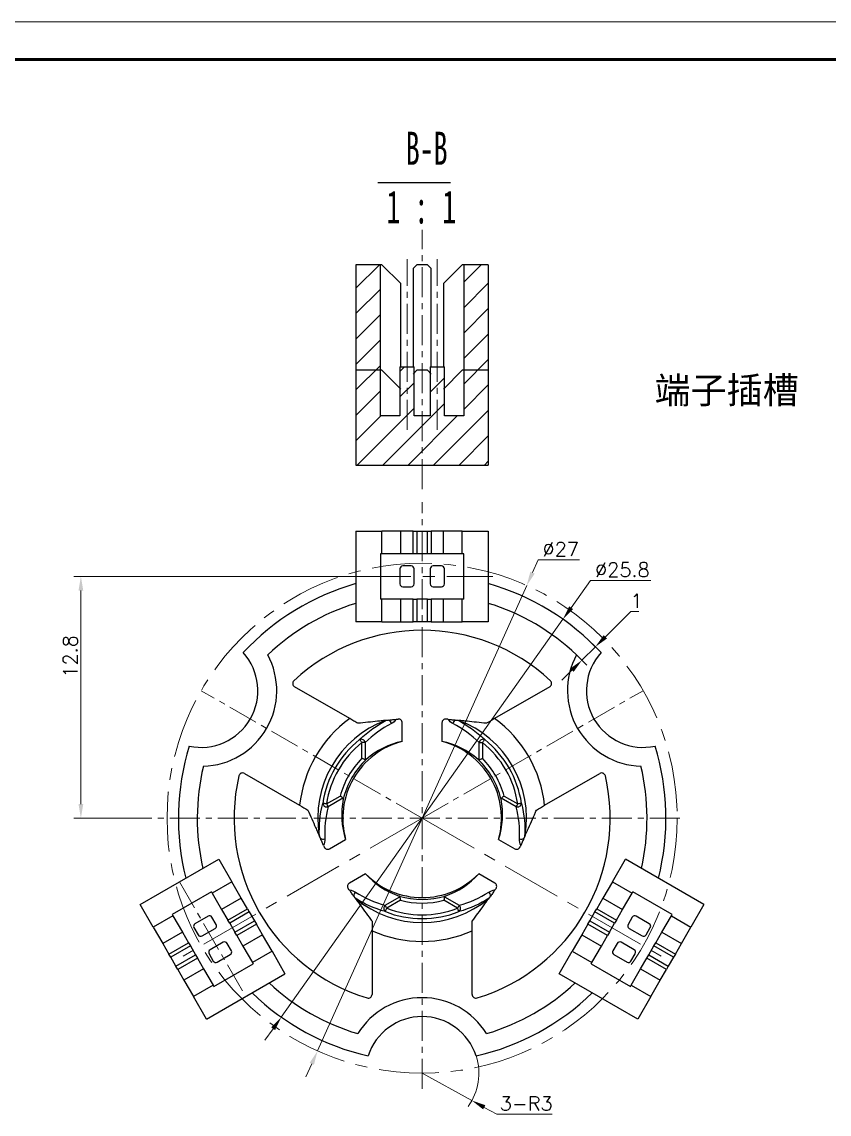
# Model space of a CAD drawing. Header units: millimetres. Extents: x 2522 to 3192, y 1532 to 1650.
# Drawn here: x 3066.4 to 3109.1, y 1592.6 to 1650.4 of the extents above; entities that cross this region are included whole.
import ezdxf

# ---------------------------------------------------------------- set-up
doc = ezdxf.new("R2010")
doc.units = ezdxf.units.MM
doc.linetypes.add('CENTER', pattern=[50.8, 31.75, -6.35, 6.35, -6.35])
for name, color, linetype, lineweight in [('中心线', 1, 'CENTER', 9), ('填充', 3, 'Continuous', 9), ('实线', 7, 'Continuous', 25), ('尺寸标注', 2, 'Continuous', 9), ('引导线', 6, 'Continuous', 9), ('粗实线', 9, 'Continuous', 50)]:
    doc.layers.add(name, color=color, linetype=linetype, lineweight=lineweight)
doc.layers.add('图框', color=7, linetype='Continuous')
doc.styles.add('SLDTEXTSTYLE5', font='TXT', dxfattribs={"width": 0.62})
doc.styles.add('SLDTEXTSTYLE6', font='TXT', dxfattribs={"width": 0.62})
doc.styles.add('st', font='txt.shx')
doc.styles.get("Standard").update_dxf_attribs({"font": 'arial.ttf'})
doc.dimstyles.new('st0.3', dxfattribs={"dimscale": 0.3, "dimtxt": 2.5, "dimasz": 2.5, "dimexe": 1.25, "dimexo": 0, "dimtad": 1, "dimtoh": 1, "dimdec": 3, "dimdsep": 46, "dimtxsty": 'st', "dimcen": 0, "dimclrd": 256, "dimclre": 256, "dimclrt": 256, "dimadec": 4, "dimazin": 2, "dimtfac": 1, "dimtdec": 3, "dimtmove": 0, "dimatfit": 1, "dimfxl": 0, "dimlwd": -1, "dimlwe": -1, "dimarcsym": 0})

# ---------------------------------------------------------------- blocks, each defined once
blk = doc.blocks.new('*D136')
at = {"layer": 'Defpoints', "color": 0, "ltscale": 0.1, "transparency": 16777216}
for p in [(3087.578, 1594.762), (3090.208, 1593.319)]:
    blk.add_point(p, dxfattribs=at)
at = {"layer": '尺寸标注', "ltscale": 0.1, "transparency": 16777216}
for p, q in [((3087.578, 1594.762), (3090.208, 1593.319)), ((3090.865, 1592.958), (3091.523, 1592.597)), ((3091.523, 1592.597), (3094.46, 1592.597))]:
    blk.add_line(p, q, dxfattribs=at)
blk.add_arc((3087.578, 1594.762), 3, 324.08818, 17.85846, dxfattribs=at)
blk.add_solid([(3090.925, 1593.068), (3090.805, 1592.849), (3090.208, 1593.319)], dxfattribs=at)
at = {"layer": '尺寸标注', "ltscale": 0.1, "transparency": 16777216, "insert": (3093.085, 1593.16), "char_height": 0.75, "attachment_point": 5, "style": 'st'}
blk.add_mtext('3-R3', dxfattribs=at)
blk = doc.blocks.new('SW_NOTE_1')
at = {"layer": '图框', "color": 0}
blk.add_line((-1.23, -0.86), (6.45, -0.86), dxfattribs=at)
at = {"layer": '图框', "color": 0, "char_height": 3.5, "attachment_point": 2}
for s, insert, style in [('B-B', (3.94, 4.51), 'SLDTEXTSTYLE5'), ('1 : 1', (3.37, -1.7), 'SLDTEXTSTYLE6')]:
    blk.add_mtext(s, dxfattribs=dict(at, insert=insert, style=style))
blk = doc.blocks.new('*D140')
at = {"layer": 'Defpoints', "color": 0, "ltscale": 0.1, "transparency": 16777216}
for p in [(3095.029, 1618.792), (3080.126, 1597.732)]:
    blk.add_point(p, dxfattribs=at)
at = {"layer": '尺寸标注', "ltscale": 0.1, "transparency": 16777216}
for p, q in [((3095.462, 1619.405), (3096.486, 1620.851)), ((3096.486, 1620.851), (3099.673, 1620.851)), ((3080.126, 1597.732), (3095.029, 1618.792)), ((3079.693, 1597.119), (3079.26, 1596.507))]:
    blk.add_line(p, q, dxfattribs=at)
for points in [[(3095.36, 1619.477), (3095.564, 1619.332), (3095.029, 1618.792)], [(3079.591, 1597.192), (3079.795, 1597.047), (3080.126, 1597.732)]]:
    blk.add_solid(points, dxfattribs=at)
at = {"layer": '尺寸标注', "ltscale": 0.1, "transparency": 16777216, "insert": (3098.173, 1621.414), "char_height": 0.75, "attachment_point": 5, "style": 'st'}
blk.add_mtext('∅25.8', dxfattribs=at)
blk = doc.blocks.new('*D146')
at = {"layer": 'Defpoints', "color": 0, "ltscale": 0.1, "transparency": 16777216}
for p in [(3083.807, 1621.062), (3069.521, 1608.262), (3072.163, 1608.262)]:
    blk.add_point(p, dxfattribs=at)
at = {"layer": '尺寸标注', "ltscale": 0.1, "transparency": 16777216}
for p, q in [((3083.807, 1621.062), (3069.146, 1621.062)), ((3069.521, 1620.312), (3069.521, 1609.012)), ((3072.163, 1608.262), (3069.146, 1608.262))]:
    blk.add_line(p, q, dxfattribs=at)
for points in [[(3069.396, 1620.312), (3069.646, 1620.312), (3069.521, 1621.062)], [(3069.396, 1609.012), (3069.646, 1609.012), (3069.521, 1608.262)]]:
    blk.add_solid(points, dxfattribs=at)
at = {"layer": '尺寸标注', "ltscale": 0.1, "transparency": 16777216, "insert": (3068.958, 1616.825), "char_height": 0.75, "attachment_point": 5, "rotation": 90, "style": 'st'}
blk.add_mtext('12.8', dxfattribs=at)
blk = doc.blocks.new('*D133')
at = {"layer": 'Defpoints', "color": 0, "ltscale": 0.1, "transparency": 16777216}
for p in [(3093.11, 1620.576), (3082.046, 1595.947)]:
    blk.add_point(p, dxfattribs=at)
at = {"layer": '尺寸标注', "ltscale": 0.1, "transparency": 16777216}
for p, q in [((3093.417, 1621.261), (3093.724, 1621.945)), ((3093.724, 1621.945), (3095.912, 1621.945)), ((3082.046, 1595.947), (3093.11, 1620.576)), ((3081.738, 1595.263), (3081.431, 1594.579))]:
    blk.add_line(p, q, dxfattribs=at)
for points in [[(3093.303, 1621.312), (3093.531, 1621.209), (3093.11, 1620.576)], [(3081.624, 1595.314), (3081.852, 1595.212), (3082.046, 1595.947)]]:
    blk.add_solid(points, dxfattribs=at)
at = {"layer": '尺寸标注', "ltscale": 0.1, "transparency": 16777216, "insert": (3094.912, 1622.507), "char_height": 0.75, "attachment_point": 5, "style": 'st'}
blk.add_mtext('∅27', dxfattribs=at)
blk = doc.blocks.new('*D147')
at = {"layer": 'Defpoints', "color": 0, "ltscale": 0.1, "transparency": 16777216}
for p in [(3096.457, 1617.62), (3096.742, 1617.334), (3095.749, 1616.913)]:
    blk.add_point(p, dxfattribs=at)
at = {"layer": '尺寸标注', "ltscale": 0.1, "transparency": 16777216}
for p, q in [((3097.273, 1617.865), (3098.614, 1619.206)), ((3098.614, 1619.206), (3099.052, 1619.206)), ((3096.035, 1616.627), (3096.742, 1617.334)), ((3096.457, 1617.62), (3097.008, 1617.069)), ((3095.749, 1616.913), (3096.3, 1616.362)), ((3095.505, 1616.096), (3094.974, 1615.566))]:
    blk.add_line(p, q, dxfattribs=at)
for points in [[(3097.184, 1617.953), (3097.361, 1617.776), (3096.742, 1617.334)], [(3095.416, 1616.185), (3095.593, 1616.008), (3096.035, 1616.627)]]:
    blk.add_solid(points, dxfattribs=at)
at = {"layer": '尺寸标注', "ltscale": 0.1, "transparency": 16777216, "insert": (3098.927, 1619.769), "char_height": 0.75, "attachment_point": 5, "style": 'st'}
blk.add_mtext('1', dxfattribs=at)

msp = doc.modelspace()

# ---------------------------------------------------------------- hatches: boundary and pattern name
at = {"layer": '填充'}
h = msp.add_hatch(dxfattribs=at)
h.set_pattern_fill('ANSI31', color=256, scale=0.3, style=0)
h.set_pattern_definition([(45, (-610.5838, 329.9563), (-0.6735192, 0.6735192), [])])
h.paths.add_polyline_path([(3085.3776, 1637.5568), (3084.0776, 1637.5568), (3084.0776, 1626.9568), (3091.0776, 1626.9568), (3091.0776, 1637.5568), (3089.7776, 1637.5568), (3089.7776, 1629.5568), (3088.7526, 1629.5568), (3088.7526, 1632.1568), (3088.0026, 1632.1568), (3088.0026, 1629.5568), (3087.1526, 1629.5568), (3087.1526, 1632.1568), (3086.4026, 1632.1568), (3086.4026, 1629.5568), (3085.3776, 1629.5568)], flags=0)

# ---------------------------------------------------------------- linework, layer by layer
at = {"color": 7, "linetype": 'Continuous', "lineweight": 25}
for p, q in [((3084.0776, 1637.5568), (3084.0776, 1626.9568)), ((3085.3776, 1637.5568), (3084.0776, 1637.5568)), ((3085.3776, 1629.5568), (3085.3776, 1637.5568)), ((3085.4526, 1637.5568), (3085.3776, 1637.5568)), ((3086.4526, 1636.5568), (3085.4526, 1637.5568)), ((3087.3026, 1637.5568), (3087.1026, 1637.3568)), ((3087.8526, 1637.5568), (3087.3026, 1637.5568)), ((3088.0526, 1637.3568), (3087.8526, 1637.5568)), ((3089.7026, 1637.5568), (3088.7026, 1636.5568)), ((3089.7776, 1637.5568), (3089.7026, 1637.5568)), ((3089.7776, 1637.5568), (3089.7776, 1629.5568)), ((3091.0776, 1637.5568), (3089.7776, 1637.5568)), ((3091.0776, 1637.5568), (3091.0776, 1626.9568)), ((3087.1026, 1637.3568), (3087.1026, 1632.1568)), ((3088.0526, 1632.1568), (3088.0526, 1637.3568)), ((3086.4526, 1632.1568), (3086.4526, 1636.5568)), ((3088.7026, 1636.5568), (3088.7026, 1632.1568)), ((3085.3776, 1631.9706), (3084.0776, 1631.9706)), ((3085.4526, 1631.9706), (3085.3776, 1631.9706)), ((3086.4526, 1630.9706), (3085.4526, 1631.9706)), ((3086.4026, 1632.1568), (3086.4026, 1629.5568)), ((3086.4026, 1632.1568), (3087.1526, 1632.1568)), ((3087.3026, 1631.9706), (3087.1026, 1631.7706)), ((3087.1526, 1629.5568), (3087.1526, 1632.1568)), ((3087.8526, 1631.9706), (3087.3026, 1631.9706)), ((3088.0526, 1631.7706), (3087.8526, 1631.9706)), ((3088.0026, 1632.1568), (3088.0026, 1629.5568)), ((3088.0026, 1632.1568), (3088.7526, 1632.1568)), ((3089.7026, 1631.9706), (3088.7026, 1630.9706)), ((3088.7526, 1629.5568), (3088.7526, 1632.1568)), ((3089.7776, 1631.9706), (3089.7026, 1631.9706)), ((3091.0776, 1631.9706), (3089.7776, 1631.9706)), ((3086.4026, 1629.5568), (3085.3776, 1629.5568)), ((3088.0026, 1629.5568), (3087.1526, 1629.5568)), ((3089.7776, 1629.5568), (3088.7526, 1629.5568)), ((3084.0776, 1626.9568), (3091.0776, 1626.9568)), ((3084.0776, 1623.4619), (3084.0776, 1618.6619)), ((3084.0776, 1623.4619), (3085.4526, 1623.4619)), ((3085.4526, 1622.2619), (3085.4526, 1623.4619)), ((3086.4526, 1623.4619), (3085.4526, 1623.4619)), ((3086.4526, 1622.2619), (3086.4526, 1623.4619)), ((3087.1026, 1623.4619), (3086.4526, 1623.4619)), ((3087.1026, 1622.2619), (3087.1026, 1623.4619)), ((3087.1026, 1623.4619), (3087.3026, 1623.4619)), ((3087.3026, 1623.4619), (3087.3026, 1622.2619)), ((3087.3026, 1623.4619), (3087.8526, 1623.4619)), ((3087.8526, 1622.2619), (3087.8526, 1623.4619)), ((3087.8526, 1623.4619), (3088.0526, 1623.4619)), ((3088.0526, 1623.4619), (3088.0526, 1622.2619)), ((3088.7026, 1623.4619), (3088.0526, 1623.4619)), ((3088.7026, 1622.2619), (3088.7026, 1623.4619)), ((3089.7026, 1623.4619), (3088.7026, 1623.4619)), ((3089.7026, 1622.2619), (3089.7026, 1623.4619)), ((3089.7026, 1623.4619), (3091.0776, 1623.4619)), ((3091.0776, 1623.4619), (3091.0776, 1618.6619)), ((3085.3776, 1622.2619), (3085.3776, 1619.8619)), ((3085.4526, 1622.2619), (3085.3776, 1622.2619)), ((3086.4526, 1622.2619), (3085.4526, 1622.2619)), ((3087.1026, 1622.2619), (3086.4526, 1622.2619)), ((3087.3026, 1622.2619), (3087.1026, 1622.2619)), ((3087.8526, 1622.2619), (3087.3026, 1622.2619)), ((3088.0526, 1622.2619), (3087.8526, 1622.2619)), ((3088.7026, 1622.2619), (3088.0526, 1622.2619)), ((3089.7026, 1622.2619), (3088.7026, 1622.2619)), ((3089.7776, 1622.2619), (3089.7026, 1622.2619)), ((3089.7776, 1619.8619), (3089.7776, 1622.2619)), ((3086.4026, 1621.4619), (3086.4026, 1620.6619)), ((3087.0026, 1621.6119), (3086.5526, 1621.6119)), ((3087.1526, 1620.6619), (3087.1526, 1621.4619)), ((3088.0026, 1621.4619), (3088.0026, 1620.6619)), ((3088.6026, 1621.6119), (3088.1526, 1621.6119)), ((3088.7526, 1620.6619), (3088.7526, 1621.4619)), ((3086.5526, 1620.5119), (3087.0026, 1620.5119)), ((3088.1526, 1620.5119), (3088.6026, 1620.5119)), ((3085.4526, 1619.8619), (3085.3776, 1619.8619)), ((3085.4526, 1618.6619), (3085.4526, 1619.8619)), ((3086.4526, 1619.8619), (3085.4526, 1619.8619)), ((3086.4526, 1618.6619), (3086.4526, 1619.8619)), ((3087.1026, 1619.8619), (3086.4526, 1619.8619)), ((3087.1026, 1618.6619), (3087.1026, 1619.8619)), ((3087.1026, 1619.8619), (3087.3026, 1619.8619)), ((3087.3026, 1619.8619), (3087.3026, 1618.6619)), ((3087.8526, 1619.8619), (3087.3026, 1619.8619)), ((3087.8526, 1618.6619), (3087.8526, 1619.8619)), ((3087.8526, 1619.8619), (3088.0526, 1619.8619)), ((3088.0526, 1619.8619), (3088.0526, 1618.6619)), ((3088.7026, 1619.8619), (3088.0526, 1619.8619)), ((3088.7026, 1618.6619), (3088.7026, 1619.8619)), ((3089.7026, 1619.8619), (3088.7026, 1619.8619)), ((3089.7026, 1618.6619), (3089.7026, 1619.8619)), ((3089.7776, 1619.8619), (3089.7026, 1619.8619)), ((3085.4526, 1618.6619), (3084.0776, 1618.6619)), ((3085.4526, 1618.6619), (3086.4526, 1618.6619)), ((3086.4526, 1618.6619), (3087.1026, 1618.6619)), ((3087.3026, 1618.6619), (3087.1026, 1618.6619)), ((3087.8526, 1618.6619), (3087.3026, 1618.6619)), ((3088.0526, 1618.6619), (3087.8526, 1618.6619)), ((3088.0526, 1618.6619), (3088.7026, 1618.6619)), ((3088.7026, 1618.6619), (3089.7026, 1618.6619)), ((3091.0776, 1618.6619), (3089.7026, 1618.6619)), ((3083.7455, 1613.5344), (3080.8276, 1615.219)), ((3094.3276, 1615.219), (3091.4097, 1613.5344)), ((3086.2166, 1613.4992), (3086.3067, 1613.5086)), ((3086.5276, 1612.3286), (3086.5276, 1613.3097)), ((3088.6276, 1613.3097), (3088.6276, 1612.3286)), ((3088.9386, 1613.4992), (3088.8485, 1613.5086)), ((3084.3914, 1611.4317), (3084.3914, 1612.2651)), ((3084.5646, 1612.2651), (3084.3914, 1612.2651)), ((3084.5646, 1612.2651), (3084.5646, 1611.3594)), ((3090.5906, 1612.2651), (3090.7638, 1612.2651)), ((3090.5906, 1611.3594), (3090.5906, 1612.2651)), ((3090.7638, 1612.2651), (3090.7638, 1611.4317)), ((3078.1776, 1610.629), (3081.0955, 1608.9444)), ((3094.0597, 1608.9444), (3096.9776, 1610.629)), ((3082.5176, 1609.0196), (3083.2394, 1609.4364)), ((3083.3886, 1609.3225), (3082.6042, 1608.8696)), ((3092.551, 1608.8696), (3091.7666, 1609.3225)), ((3091.9158, 1609.4364), (3092.6376, 1609.0196)), ((3082.3615, 1606.822), (3082.3984, 1606.7392)), ((3082.6811, 1606.6473), (3083.5308, 1607.1379)), ((3091.6244, 1607.1379), (3092.4741, 1606.6473)), ((3092.7937, 1606.822), (3092.7569, 1606.7392)), ((3072.664, 1603.693), (3076.8209, 1606.093)), ((3076.8209, 1606.093), (3077.5084, 1604.9022)), ((3097.6468, 1604.9022), (3098.3343, 1606.093)), ((3102.4912, 1603.693), (3098.3343, 1606.093)), ((3084.5808, 1605.3193), (3083.7311, 1604.8287)), ((3091.4241, 1604.8287), (3090.5744, 1605.3193)), ((3077.5084, 1604.9022), (3076.4692, 1604.3022)), ((3078.0084, 1604.0362), (3077.5084, 1604.9022)), ((3083.7225, 1604.4646), (3083.6693, 1604.5379)), ((3091.4327, 1604.4646), (3091.4859, 1604.5379)), ((3097.6468, 1604.9022), (3097.1468, 1604.0362)), ((3097.6468, 1604.9022), (3098.686, 1604.3022)), ((3076.4317, 1604.3672), (3074.3533, 1603.1672)), ((3076.4317, 1604.3672), (3076.4692, 1604.3022)), ((3076.4692, 1604.3022), (3076.9692, 1603.4362)), ((3078.0084, 1604.0362), (3076.9692, 1603.4362)), ((3078.3334, 1603.4733), (3078.0084, 1604.0362)), ((3085.6172, 1603.651), (3086.4016, 1604.1039)), ((3086.4256, 1603.9177), (3085.7038, 1603.501)), ((3089.4514, 1603.501), (3088.7296, 1603.9177)), ((3088.7536, 1604.1039), (3089.538, 1603.651)), ((3097.1468, 1604.0362), (3096.8218, 1603.4733)), ((3097.1468, 1604.0362), (3098.186, 1603.4362)), ((3098.186, 1603.4362), (3098.686, 1604.3022)), ((3098.686, 1604.3022), (3098.7235, 1604.3672)), ((3100.802, 1603.1672), (3098.7235, 1604.3672)), ((3073.3515, 1602.5022), (3072.664, 1603.693)), ((3076.9692, 1603.4362), (3077.2942, 1602.8733)), ((3077.2942, 1602.8733), (3078.3334, 1603.4733)), ((3078.4334, 1603.3001), (3077.3942, 1602.7001)), ((3078.3334, 1603.4733), (3078.4334, 1603.3001)), ((3078.4334, 1603.3001), (3078.7084, 1602.8238)), ((3096.4468, 1602.8238), (3096.7218, 1603.3001)), ((3096.7218, 1603.3001), (3096.8218, 1603.4733)), ((3097.761, 1602.7001), (3096.7218, 1603.3001)), ((3096.8218, 1603.4733), (3097.861, 1602.8733)), ((3097.861, 1602.8733), (3098.186, 1603.4362)), ((3102.4912, 1603.693), (3101.8037, 1602.5022)), ((3074.3908, 1603.1022), (3073.3515, 1602.5022)), ((3074.3533, 1603.1672), (3074.3908, 1603.1022)), ((3074.3908, 1603.1022), (3074.8908, 1602.2362)), ((3076.2514, 1603.0795), (3075.5586, 1602.6795)), ((3076.6813, 1602.6349), (3076.4563, 1603.0246)), ((3077.3942, 1602.7001), (3077.2942, 1602.8733)), ((3077.3942, 1602.7001), (3077.6692, 1602.2238)), ((3077.6692, 1602.2238), (3078.7084, 1602.8238)), ((3078.7084, 1602.8238), (3078.8084, 1602.6506)), ((3096.3468, 1602.6506), (3096.4468, 1602.8238)), ((3096.4468, 1602.8238), (3097.486, 1602.2238)), ((3097.486, 1602.2238), (3097.761, 1602.7001)), ((3097.861, 1602.8733), (3097.761, 1602.7001)), ((3098.6989, 1603.0246), (3098.4739, 1602.6349)), ((3099.5966, 1602.6795), (3098.9038, 1603.0795)), ((3100.2645, 1602.2362), (3100.7645, 1603.1022)), ((3100.7645, 1603.1022), (3100.802, 1603.1672)), ((3100.7645, 1603.1022), (3101.8037, 1602.5022)), ((3073.3515, 1602.5022), (3073.8515, 1601.6362)), ((3074.8908, 1602.2362), (3073.8515, 1601.6362)), ((3074.8908, 1602.2362), (3075.2158, 1601.6733)), ((3075.5037, 1602.4746), (3075.7287, 1602.0849)), ((3075.9336, 1602.03), (3076.6264, 1602.43)), ((3077.7692, 1602.0506), (3077.6692, 1602.2238)), ((3078.8084, 1602.6506), (3077.7692, 1602.0506)), ((3079.1334, 1602.0876), (3078.8084, 1602.6506)), ((3084.9276, 1602.307), (3084.9276, 1598.9378)), ((3090.2276, 1598.9378), (3090.2276, 1602.307)), ((3096.3468, 1602.6506), (3096.0218, 1602.0876)), ((3097.386, 1602.0506), (3096.3468, 1602.6506)), ((3097.486, 1602.2238), (3097.386, 1602.0506)), ((3098.5288, 1602.43), (3099.2216, 1602.03)), ((3099.4265, 1602.0849), (3099.6515, 1602.4746)), ((3099.9395, 1601.6733), (3100.2645, 1602.2362)), ((3100.2645, 1602.2362), (3101.3037, 1601.6362)), ((3101.3037, 1601.6362), (3101.8037, 1602.5022)), ((3073.8515, 1601.6362), (3074.1765, 1601.0733)), ((3074.1765, 1601.0733), (3075.2158, 1601.6733)), ((3075.2158, 1601.6733), (3075.3158, 1601.5001)), ((3077.0514, 1601.6939), (3076.3586, 1601.2939)), ((3077.4813, 1601.2492), (3077.2563, 1601.639)), ((3077.7692, 1602.0506), (3078.0942, 1601.4876)), ((3079.1334, 1602.0876), (3078.0942, 1601.4876)), ((3079.6334, 1601.2216), (3079.1334, 1602.0876)), ((3096.0218, 1602.0876), (3095.5218, 1601.2216)), ((3096.0218, 1602.0876), (3097.061, 1601.4876)), ((3097.061, 1601.4876), (3097.386, 1602.0506)), ((3097.8989, 1601.639), (3097.6739, 1601.2492)), ((3098.7966, 1601.2939), (3098.1038, 1601.6939)), ((3099.8395, 1601.5001), (3099.9395, 1601.6733)), ((3099.9395, 1601.6733), (3100.9787, 1601.0733)), ((3100.9787, 1601.0733), (3101.3037, 1601.6362)), ((3074.2765, 1600.9001), (3074.1765, 1601.0733)), ((3075.3158, 1601.5001), (3074.2765, 1600.9001)), ((3074.5515, 1600.4238), (3075.5908, 1601.0238)), ((3075.3158, 1601.5001), (3075.5908, 1601.0238)), ((3075.5908, 1601.0238), (3075.6908, 1600.8506)), ((3076.3037, 1601.089), (3076.5287, 1600.6992)), ((3076.7336, 1600.6443), (3077.4264, 1601.0443)), ((3078.0942, 1601.4876), (3078.5942, 1600.6216)), ((3079.6334, 1601.2216), (3078.5942, 1600.6216)), ((3079.6334, 1601.2216), (3080.3209, 1600.0308)), ((3094.8343, 1600.0308), (3095.5218, 1601.2216)), ((3095.5218, 1601.2216), (3096.561, 1600.6216)), ((3096.561, 1600.6216), (3097.061, 1601.4876)), ((3097.7288, 1601.0443), (3098.4216, 1600.6443)), ((3098.6265, 1600.6992), (3098.8515, 1601.089)), ((3099.4645, 1600.8506), (3099.5645, 1601.0238)), ((3099.5645, 1601.0238), (3099.8395, 1601.5001)), ((3099.5645, 1601.0238), (3100.6037, 1600.4238)), ((3100.8787, 1600.9001), (3099.8395, 1601.5001)), ((3100.9787, 1601.0733), (3100.8787, 1600.9001)), ((3074.5515, 1600.4238), (3074.2765, 1600.9001)), ((3074.6515, 1600.2506), (3074.5515, 1600.4238)), ((3075.6908, 1600.8506), (3074.6515, 1600.2506)), ((3075.6908, 1600.8506), (3076.0158, 1600.2876)), ((3076.5533, 1599.3567), (3078.6317, 1600.5567)), ((3078.5942, 1600.6216), (3078.6317, 1600.5567)), ((3096.5235, 1600.5567), (3096.561, 1600.6216)), ((3096.5235, 1600.5567), (3098.602, 1599.3567)), ((3099.1395, 1600.2876), (3099.4645, 1600.8506)), ((3100.5037, 1600.2506), (3099.4645, 1600.8506)), ((3100.6037, 1600.4238), (3100.5037, 1600.2506)), ((3100.8787, 1600.9001), (3100.6037, 1600.4238)), ((3074.6515, 1600.2506), (3074.9765, 1599.6876)), ((3076.0158, 1600.2876), (3074.9765, 1599.6876)), ((3076.0158, 1600.2876), (3076.5158, 1599.4216)), ((3076.164, 1597.6308), (3080.3209, 1600.0308)), ((3098.9912, 1597.6308), (3094.8343, 1600.0308)), ((3098.6395, 1599.4216), (3099.1395, 1600.2876)), ((3099.1395, 1600.2876), (3100.1787, 1599.6876)), ((3100.1787, 1599.6876), (3100.5037, 1600.2506)), ((3074.9765, 1599.6876), (3075.4765, 1598.8216)), ((3076.5158, 1599.4216), (3075.4765, 1598.8216)), ((3076.5158, 1599.4216), (3076.5533, 1599.3567)), ((3098.602, 1599.3567), (3098.6395, 1599.4216)), ((3098.6395, 1599.4216), (3099.6787, 1598.8216)), ((3099.6787, 1598.8216), (3100.1787, 1599.6876)), ((3076.164, 1597.6308), (3075.4765, 1598.8216)), ((3099.6787, 1598.8216), (3098.9912, 1597.6308))]:
    msp.add_line(p, q, dxfattribs=at)
at = {"color": 7, "linetype": 'Continuous', "lineweight": 25, "flags": 128}
for points in [[(3084.3914, 1612.2651), (3084.3684, 1612.294), (3084.3462, 1612.3219), (3084.3256, 1612.3479), (3084.3072, 1612.371), (3084.2917, 1612.3904), (3084.2796, 1612.4056), (3084.2714, 1612.4159), (3084.2673, 1612.4211)], [(3090.8879, 1612.4211), (3090.8838, 1612.4159), (3090.8756, 1612.4056), (3090.8635, 1612.3904), (3090.848, 1612.371), (3090.8296, 1612.3479), (3090.809, 1612.3219), (3090.7868, 1612.294), (3090.7638, 1612.2651)], [(3082.5176, 1609.0196), (3082.4811, 1609.0251), (3082.4458, 1609.0304), (3082.4131, 1609.0353), (3082.3839, 1609.0397), (3082.3593, 1609.0433), (3082.3401, 1609.0462), (3082.3271, 1609.0482), (3082.3205, 1609.0491)], [(3092.8347, 1609.0491), (3092.8282, 1609.0482), (3092.8151, 1609.0462), (3092.796, 1609.0433), (3092.7714, 1609.0397), (3092.7422, 1609.0353), (3092.7094, 1609.0304), (3092.6741, 1609.0251), (3092.6376, 1609.0196)], [(3082.5176, 1609.0196), (3082.5307, 1608.997), (3082.5435, 1608.9748), (3082.5559, 1608.9534), (3082.5676, 1608.933), (3082.5785, 1608.9142), (3082.5883, 1608.8972), (3082.597, 1608.8822), (3082.6042, 1608.8696)], [(3092.6376, 1609.0196), (3092.6245, 1608.997), (3092.6117, 1608.9748), (3092.5993, 1608.9534), (3092.5876, 1608.933), (3092.5767, 1608.9142), (3092.5669, 1608.8972), (3092.5583, 1608.8822), (3092.551, 1608.8696)], [(3085.7038, 1603.501), (3085.6908, 1603.5236), (3085.6779, 1603.5458), (3085.6655, 1603.5673), (3085.6538, 1603.5876), (3085.6429, 1603.6064), (3085.6331, 1603.6235), (3085.6245, 1603.6384), (3085.6172, 1603.651)], [(3085.6308, 1603.3156), (3085.6332, 1603.3217), (3085.6381, 1603.334), (3085.6452, 1603.352), (3085.6543, 1603.3751), (3085.6651, 1603.4026), (3085.6772, 1603.4335), (3085.6903, 1603.4666), (3085.7038, 1603.501)], [(3089.538, 1603.651), (3089.5307, 1603.6384), (3089.5221, 1603.6235), (3089.5123, 1603.6064), (3089.5014, 1603.5876), (3089.4897, 1603.5673), (3089.4773, 1603.5458), (3089.4645, 1603.5236), (3089.4514, 1603.501)], [(3089.5244, 1603.3156), (3089.522, 1603.3217), (3089.5171, 1603.334), (3089.51, 1603.352), (3089.5009, 1603.3751), (3089.4901, 1603.4026), (3089.478, 1603.4335), (3089.4649, 1603.4666), (3089.4514, 1603.501)]]:
    msp.add_lwpolyline(points, dxfattribs=at)
at = {"color": 7, "linetype": 'Continuous', "lineweight": 25}
for centre, radius, start, end in [((3086.5526, 1621.4619), 0.15, 90, 180), ((3087.0026, 1621.4619), 0.15, 0, 90), ((3088.1526, 1621.4619), 0.15, 90, 180), ((3088.6026, 1621.4619), 0.15, 0, 90), ((3087.5776, 1608.2619), 12.9, 105.7427, 137.211499), ((3086.5526, 1620.6619), 0.15, 180, 270), ((3087.0026, 1620.6619), 0.15, 270, 0), ((3088.1526, 1620.6619), 0.15, 180, 270), ((3088.6026, 1620.6619), 0.15, 270, 0), ((3087.5776, 1608.2619), 12.9, 42.788501, 74.2573), ((3087.5776, 1608.2619), 11.9, 107.104636, 133.369415), ((3087.5776, 1608.2619), 11.9, 46.630585, 72.895364), ((3087.5776, 1608.2619), 9.95, 46.996165, 133.003835), ((3075.8863, 1615.0119), 3, 257.858463, 42.141537), ((3075.8863, 1615.0119), 4, 271.630851, 28.369149), ((3099.269, 1615.0119), 4, 151.630851, 268.369149), ((3099.269, 1615.0119), 3, 137.858463, 282.141537), ((3080.9276, 1615.3922), 0.2, 133.003835, 240), ((3094.2276, 1615.3922), 0.2, 300, 46.996165), ((3087.5776, 1608.2619), 6.518, 126.010489, 173.989511), ((3087.5776, 1608.2619), 5.5216, 110.287383, 189.712617), ((3085.7274, 1613.244), 0.2259, 6.839183, 69.72608), ((3086.3276, 1613.3097), 0.2, 0, 96), ((3088.8276, 1613.3097), 0.2, 84, 180), ((3089.4278, 1613.244), 0.2259, 110.27392, 173.160817), ((3087.5776, 1608.2619), 5.5216, 350.287383, 69.712617), ((3087.5776, 1608.2619), 6.518, 6.010489, 53.989511), ((3087.5776, 1608.2619), 12.9, 162.788501, 194.2573), ((3087.5776, 1608.2619), 5.3157, 128.516546, 171.483454), ((3087.5776, 1608.2619), 5.1164, 128.516546, 171.483454), ((3087.5776, 1608.2619), 4.2, 104.477512, 195.522488), ((3084.3543, 1612.2255), 0.214, 10.67497, 113.97669), ((3087.5776, 1608.2619), 4.2, 344.477512, 75.522488), ((3090.8009, 1612.2255), 0.214, 66.02331, 169.32503), ((3087.5776, 1608.2619), 5.1164, 8.516546, 51.483454), ((3087.5776, 1608.2619), 5.3157, 8.516546, 51.483454), ((3087.5776, 1608.2619), 12.9, 345.7427, 17.211499), ((3087.5776, 1608.2619), 4.4944, 135.147999, 164.852001), ((3087.5776, 1608.2619), 4.2944, 133.545082, 166.454918), ((3087.5776, 1608.2619), 4.2944, 13.545082, 46.454918), ((3087.5776, 1608.2619), 4.4944, 15.147999, 44.852001), ((3087.5776, 1608.2619), 11.9, 166.630585, 192.895365), ((3087.5776, 1608.2619), 11.9, 347.104635, 13.369415), ((3087.5776, 1608.2619), 9.95, 166.996165, 253.003835), ((3078.0776, 1610.4558), 0.2, 60, 166.996165), ((3087.5776, 1608.2619), 9.95, 286.996165, 13.003835), ((3097.0776, 1610.4558), 0.2, 13.003835, 120), ((3082.5334, 1609.0716), 0.214, 186.023078, 289.325181), ((3092.6218, 1609.0716), 0.214, 250.674819, 353.976922), ((3082.3378, 1607.3732), 0.2259, 230.273815, 293.160928), ((3082.5811, 1606.8205), 0.2, 204, 300), ((3092.5741, 1606.8205), 0.2, 240, 336), ((3092.8174, 1607.3732), 0.2259, 246.839072, 309.726185), ((3087.5776, 1608.2619), 4.2, 224.477512, 315.522488), ((3083.8311, 1604.6555), 0.2, 120, 216), ((3091.3241, 1604.6555), 0.2, 324, 60), ((3084.1881, 1604.1685), 0.2259, 126.839139, 189.726112), ((3087.5776, 1608.2619), 5.5216, 230.287383, 309.712617), ((3087.5776, 1608.2619), 4.2944, 253.545082, 286.454918), ((3087.5776, 1608.2619), 4.4944, 255.147999, 284.852001), ((3090.9671, 1604.1685), 0.2259, 350.273888, 53.160861), ((3085.7567, 1603.4887), 0.214, 130.6748, 233.976938), ((3087.5776, 1608.2619), 5.3157, 248.516546, 291.483454), ((3087.5776, 1608.2619), 5.1164, 248.516546, 291.483454), ((3089.3985, 1603.4887), 0.214, 306.023062, 49.3252), ((3076.3264, 1602.9496), 0.15, 30, 120), ((3098.8288, 1602.9496), 0.15, 60, 150), ((3075.6336, 1602.5496), 0.15, 120, 210), ((3076.5514, 1602.5599), 0.15, 300, 30), ((3087.5776, 1608.2619), 6.518, 246.010489, 293.989511), ((3098.6038, 1602.5599), 0.15, 150, 240), ((3099.5216, 1602.5496), 0.15, 330, 60), ((3075.8586, 1602.1599), 0.15, 210, 300), ((3077.1264, 1601.564), 0.15, 30, 120), ((3098.0288, 1601.564), 0.15, 60, 150), ((3099.2966, 1602.1599), 0.15, 240, 330), ((3076.4336, 1601.164), 0.15, 120, 210), ((3077.3514, 1601.1742), 0.15, 300, 30), ((3097.8038, 1601.1742), 0.15, 150, 240), ((3098.7216, 1601.164), 0.15, 330, 60), ((3076.6586, 1600.7742), 0.15, 210, 300), ((3098.4966, 1600.7742), 0.15, 240, 330), ((3087.5776, 1608.2619), 11.9, 227.104634, 253.369415), ((3087.5776, 1608.2619), 11.9, 286.630585, 312.895366), ((3087.5776, 1608.2619), 12.9, 225.7427, 257.211499), ((3087.5776, 1594.7619), 4, 31.630851, 148.369149), ((3084.7276, 1598.9378), 0.2, 253.003835, 0), ((3090.4276, 1598.9378), 0.2, 180, 286.996165), ((3087.5776, 1608.2619), 12.9, 282.788501, 314.2573), ((3087.5776, 1594.7619), 3, 17.858463, 162.141537)]:
    msp.add_arc(centre, radius, start, end, dxfattribs=at)
for centre, major_axis, ratio, start_param, end_param in [((3088.5993, 1608.2619), (5.7154, 0), 0.9889182, 2.0524508, 2.3545404), ((3086.5559, 1608.2619), (5.7154, 0), 0.9889182, 0.7870523, 1.0891418), ((3087.3718, 1608.2619), (4.1582, 0), 0.9987748, 1.7752422, 2.2942907), ((3087.7834, 1608.2619), (4.1582, 0), 0.9987748, 0.8473019, 1.3663504), ((3087.4747, 1608.4401), (-2.0791, 3.6011), 0.9987748, 0.8473019, 1.3663504), ((3087.6805, 1608.4401), (2.0791, 3.6011), 0.9987748, 4.9168349, 5.4358834), ((3088.0885, 1607.3771), (-2.8577, 4.9497), 0.9889182, 0.7870523, 1.0891418), ((3087.0667, 1607.3771), (2.8577, 4.9497), 0.9889182, 5.1940435, 5.496133), ((3087.6805, 1608.0837), (-2.0791, 3.6011), 0.9987748, 1.7752422, 2.2942907), ((3087.4747, 1608.0837), (2.0791, 3.6011), 0.9987748, 3.9888946, 4.5079431), ((3087.0667, 1609.1468), (-2.8577, 4.9497), 0.9889182, 2.0524508, 2.3545404), ((3088.0885, 1609.1468), (2.8577, 4.9497), 0.9889182, 3.9286449, 4.2307345)]:
    msp.add_ellipse(centre, major_axis=major_axis, ratio=ratio, start_param=start_param, end_param=end_param, dxfattribs=at)
for points, knots in [([(3084.1776, 1613.2849), (3084.1095, 1613.3242), (3084.0392, 1613.3648), (3083.8947, 1613.4482), (3083.8196, 1613.4916), (3083.7455, 1613.5344)], [0, 0, 0, 0, 0.5, 0.5, 1, 1, 1, 1]), ([(3085.6631, 1613.441), (3085.657, 1613.4403), (3085.6509, 1613.4397), (3085.6448, 1613.4391), (3085.6448, 1613.4391), (3085.6448, 1613.4391), (3085.6448, 1613.4391), (3085.6278, 1613.4373), (3085.5845, 1613.4327), (3085.47, 1613.4207), (3085.2277, 1613.3952), (3084.8418, 1613.3547), (3084.4461, 1613.3131), (3084.2219, 1613.2895), (3084.1776, 1613.2849)], [-0.0228919, -0.0228919, -0.0228919, -0.0228919, 0, 0, 0, 0, 0, 0, 0.064279, 0.163308, 0.2628046, 0.5904959, 0.91918, 1, 1, 1, 1]), ([(3085.6807, 1613.4428), (3085.6826, 1613.443), (3085.685, 1613.4433), (3085.6881, 1613.4436), (3085.6912, 1613.4439), (3085.6952, 1613.4444), (3085.6999, 1613.4449), (3085.704, 1613.4453), (3085.7088, 1613.4458), (3085.7137, 1613.4463), (3085.7196, 1613.4469), (3085.7258, 1613.4476), (3085.7318, 1613.4482), (3085.7422, 1613.4493), (3085.7525, 1613.4504), (3085.7622, 1613.4514), (3085.7775, 1613.453), (3085.7919, 1613.4545), (3085.8057, 1613.456)], [0, 0, 0, 0, 0.00001678853, 0.00001678853, 0.00001678853, 0.00003385531, 0.00003385531, 0.00003385531, 0.00004908839, 0.00004908839, 0.00004908839, 0.00006741658, 0.00006741658, 0.00006741658, 0.0000991218, 0.0000991218, 0.0000991218, 0.00014899221, 0.00014899221, 0.00014899221, 0.00014899221]), ([(3085.8057, 1613.456), (3085.8897, 1613.4648), (3085.9633, 1613.4725), (3086.1022, 1613.4871), (3086.1663, 1613.4939), (3086.2166, 1613.4992)], [0, 0, 0, 0, 0.5, 0.5, 1, 1, 1, 1]), ([(3088.9386, 1613.4992), (3088.989, 1613.4939), (3089.0523, 1613.4872), (3089.1913, 1613.4726), (3089.2657, 1613.4648), (3089.3496, 1613.456)], [0, 0, 0, 0, 0.5, 0.5, 1, 1, 1, 1]), ([(3089.3496, 1613.456), (3089.3631, 1613.4546), (3089.3773, 1613.4531), (3089.3923, 1613.4515), (3089.4008, 1613.4506), (3089.4098, 1613.4496), (3089.4189, 1613.4487), (3089.4251, 1613.448), (3089.4315, 1613.4474), (3089.4377, 1613.4467), (3089.4425, 1613.4462), (3089.4472, 1613.4457), (3089.4515, 1613.4453), (3089.4557, 1613.4448), (3089.4596, 1613.4444), (3089.4629, 1613.4441), (3089.4669, 1613.4436), (3089.47, 1613.4433), (3089.4724, 1613.4431), (3089.4731, 1613.443), (3089.4739, 1613.4429), (3089.4745, 1613.4428)], [0, 0, 0, 0, 0.00004878301, 0.00004878301, 0.00004878301, 0.00007663071, 0.00007663071, 0.00007663071, 0.00009554577, 0.00009554577, 0.00009554577, 0.00011004915, 0.00011004915, 0.00011004915, 0.0001246182, 0.0001246182, 0.0001246182, 0.00014250014, 0.00014250014, 0.00014250014, 0.00014830304, 0.00014830304, 0.00014830304, 0.00014830304]), ([(3090.9776, 1613.2849), (3090.8045, 1613.3031), (3090.4586, 1613.3394), (3090.0343, 1613.384), (3089.7394, 1613.415), (3089.5758, 1613.4322), (3089.5273, 1613.4373), (3089.5104, 1613.4391)], [0, 0, 0, 0, 0.3178066, 0.6352491, 0.8174244, 0.9363306, 1, 1, 1, 1]), ([(3090.5362, 1611.3747), (3090.5454, 1611.3665), (3090.5552, 1611.3605), (3090.5652, 1611.3578), (3090.5736, 1611.3556), (3090.5823, 1611.3559), (3090.5906, 1611.3594)], [0, 0, 0, 0, 0.00006050247, 0.00006050247, 0.00006050247, 0.00011136818, 0.00011136818, 0.00011136818, 0.00011136818]), ([(3083.4026, 1609.2677), (3083.405, 1609.2798), (3083.4054, 1609.2913), (3083.4027, 1609.3013), (3083.4004, 1609.3097), (3083.3958, 1609.3171), (3083.3886, 1609.3225)], [0, 0, 0, 0, 0.00006050247, 0.00006050247, 0.00006050247, 0.00011136818, 0.00011136818, 0.00011136818, 0.00011136818]), ([(3081.5276, 1608.6949), (3081.5984, 1608.536), (3081.7399, 1608.2182), (3081.9134, 1607.8284), (3082.034, 1607.5576), (3082.1009, 1607.4074), (3082.1207, 1607.3629), (3082.1276, 1607.3474)], [0, 0, 0, 0, 0.3178953, 0.6354264, 0.8176539, 0.9365941, 1, 1, 1, 1]), ([(3093.0276, 1607.3474), (3093.0346, 1607.363), (3093.0521, 1607.4023), (3093.0991, 1607.5078), (3093.197, 1607.7277), (3093.3561, 1608.0851), (3093.517, 1608.4465), (3093.6095, 1608.6543), (3093.6276, 1608.6949)], [0, 0, 0, 0, 0.0640326, 0.1619746, 0.262624, 0.5868213, 0.9191354, 1, 1, 1, 1]), ([(3082.1934, 1607.1994), (3082.1879, 1607.2119), (3082.1821, 1607.2249), (3082.176, 1607.2387), (3082.1725, 1607.2465), (3082.1688, 1607.2548), (3082.1651, 1607.2632), (3082.1625, 1607.2689), (3082.1599, 1607.2748), (3082.1574, 1607.2804), (3082.1554, 1607.2848), (3082.1535, 1607.2891), (3082.1518, 1607.2931), (3082.15, 1607.297), (3082.1484, 1607.3006), (3082.1471, 1607.3035), (3082.1455, 1607.3072), (3082.1442, 1607.3101), (3082.1432, 1607.3123), (3082.1429, 1607.313), (3082.1426, 1607.3136), (3082.1424, 1607.3142)], [0, 0, 0, 0, 0.00004878301, 0.00004878301, 0.00004878301, 0.00007663071, 0.00007663071, 0.00007663071, 0.00009554577, 0.00009554577, 0.00009554577, 0.00011004915, 0.00011004915, 0.00011004915, 0.0001246182, 0.0001246182, 0.0001246182, 0.00014250014, 0.00014250014, 0.00014250014, 0.00014830304, 0.00014830304, 0.00014830304, 0.00014830304]), ([(3093.0129, 1607.3142), (3093.0121, 1607.3125), (3093.0111, 1607.3103), (3093.0099, 1607.3075), (3093.0086, 1607.3046), (3093.0069, 1607.3009), (3093.005, 1607.2966), (3093.0033, 1607.2928), (3093.0014, 1607.2884), (3092.9994, 1607.2839), (3092.997, 1607.2785), (3092.9944, 1607.2728), (3092.992, 1607.2673), (3092.9877, 1607.2577), (3092.9835, 1607.2483), (3092.9796, 1607.2394), (3092.9733, 1607.2253), (3092.9674, 1607.2121), (3092.9618, 1607.1994)], [0, 0, 0, 0, 0.00001678853, 0.00001678853, 0.00001678853, 0.00003385531, 0.00003385531, 0.00003385531, 0.00004908839, 0.00004908839, 0.00004908839, 0.00006741658, 0.00006741658, 0.00006741658, 0.0000991218, 0.0000991218, 0.0000991218, 0.00014899221, 0.00014899221, 0.00014899221, 0.00014899221]), ([(3082.3615, 1606.822), (3082.3409, 1606.8683), (3082.315, 1606.9264), (3082.2582, 1607.054), (3082.2277, 1607.1225), (3082.1934, 1607.1994)], [0, 0, 0, 0, 0.5, 0.5, 1, 1, 1, 1]), ([(3092.9618, 1607.1994), (3092.9274, 1607.1223), (3092.8973, 1607.0547), (3092.8405, 1606.9271), (3092.8143, 1606.8681), (3092.7937, 1606.822)], [0, 0, 0, 0, 0.5, 0.5, 1, 1, 1, 1]), ([(3083.9654, 1604.1303), (3083.9157, 1604.1987), (3083.8723, 1604.2585), (3083.7902, 1604.3715), (3083.7522, 1604.4237), (3083.7225, 1604.4646)], [0, 0, 0, 0, 0.5, 0.5, 1, 1, 1, 1]), ([(3091.4327, 1604.4646), (3091.4029, 1604.4236), (3091.3655, 1604.3722), (3091.2834, 1604.2591), (3091.2394, 1604.1985), (3091.1898, 1604.1303)], [0, 0, 0, 0, 0.5, 0.5, 1, 1, 1, 1]), ([(3084.0392, 1604.0287), (3084.0381, 1604.0302), (3084.0367, 1604.0322), (3084.0349, 1604.0347), (3084.033, 1604.0372), (3084.0307, 1604.0405), (3084.0279, 1604.0443), (3084.0255, 1604.0477), (3084.0226, 1604.0515), (3084.0198, 1604.0555), (3084.0163, 1604.0603), (3084.0126, 1604.0654), (3084.009, 1604.0703), (3084.0029, 1604.0787), (3083.9968, 1604.0871), (3083.9911, 1604.095), (3083.9821, 1604.1074), (3083.9735, 1604.1191), (3083.9654, 1604.1303)], [0, 0, 0, 0, 0.00001678853, 0.00001678853, 0.00001678853, 0.00003385531, 0.00003385531, 0.00003385531, 0.00004908839, 0.00004908839, 0.00004908839, 0.00006741658, 0.00006741658, 0.00006741658, 0.0000991218, 0.0000991218, 0.0000991218, 0.00014899221, 0.00014899221, 0.00014899221, 0.00014899221]), ([(3084.0496, 1604.0144), (3084.0704, 1603.9858), (3084.0958, 1603.9508), (3084.1638, 1603.8572), (3084.3053, 1603.6625), (3084.5352, 1603.3461), (3084.7678, 1603.026), (3084.9014, 1602.842), (3084.9276, 1602.806)], [0, 0, 0, 0, 0.0645485, 0.1624363, 0.2630304, 0.587049, 0.9191801, 1, 1, 1, 1]), ([(3088.7941, 1604.1434), (3088.7824, 1604.1394), (3088.7722, 1604.134), (3088.7649, 1604.1266), (3088.7588, 1604.1205), (3088.7547, 1604.1128), (3088.7536, 1604.1039)], [0, 0, 0, 0, 0.00006050247, 0.00006050247, 0.00006050247, 0.00011136818, 0.00011136818, 0.00011136818, 0.00011136818]), ([(3090.2276, 1602.806), (3090.3299, 1602.9467), (3090.5343, 1603.2281), (3090.7851, 1603.5733), (3090.9594, 1603.8132), (3091.0562, 1603.9464), (3091.0849, 1603.9859), (3091.0949, 1603.9997), (3091.0949, 1603.9997), (3091.0949, 1603.9997), (3091.0949, 1603.9997), (3091.0984, 1604.0046), (3091.1019, 1604.0094), (3091.1055, 1604.0143)], [0, 0, 0, 0, 0.3177179, 0.635072, 0.8172001, 0.9360755, 1, 1, 1, 1, 1, 1, 1.0224572, 1.0224572, 1.0224572, 1.0224572]), ([(3091.1898, 1604.1303), (3091.1818, 1604.1193), (3091.1734, 1604.1078), (3091.1646, 1604.0956), (3091.1595, 1604.0886), (3091.1542, 1604.0813), (3091.1488, 1604.0739), (3091.1452, 1604.0689), (3091.1414, 1604.0636), (3091.1377, 1604.0586), (3091.1349, 1604.0547), (3091.1321, 1604.0509), (3091.1296, 1604.0474), (3091.1271, 1604.044), (3091.1248, 1604.0408), (3091.1228, 1604.0382), (3091.1205, 1604.0349), (3091.1186, 1604.0324), (3091.1172, 1604.0304), (3091.1168, 1604.0298), (3091.1164, 1604.0292), (3091.116, 1604.0287)], [0, 0, 0, 0, 0.00004878301, 0.00004878301, 0.00004878301, 0.00007663071, 0.00007663071, 0.00007663071, 0.00009554577, 0.00009554577, 0.00009554577, 0.00011004915, 0.00011004915, 0.00011004915, 0.0001246182, 0.0001246182, 0.0001246182, 0.00014250014, 0.00014250014, 0.00014250014, 0.00014830304, 0.00014830304, 0.00014830304, 0.00014830304]), ([(3084.9276, 1602.806), (3084.9276, 1602.7279), (3084.9276, 1602.6467), (3084.9276, 1602.4781), (3084.9276, 1602.3924), (3084.9276, 1602.307)], [0, 0, 0, 0, 0.5, 0.5, 1, 1, 1, 1]), ([(3090.2276, 1602.307), (3090.2276, 1602.393), (3090.2276, 1602.4779), (3090.2276, 1602.6457), (3090.2276, 1602.7283), (3090.2276, 1602.806)], [0, 0, 0, 0, 0.5, 0.5, 1, 1, 1, 1])]:
    msp.add_open_spline(points, degree=3, knots=knots, dxfattribs=at)
for points in [[(3084.2673, 1612.4211), (3084.7179, 1612.8617), (3085.1943, 1613.1908), (3085.6807, 1613.4428)], [(3085.6807, 1613.4428), (3085.6748, 1613.4422), (3085.6689, 1613.4416), (3085.6631, 1613.441)], [(3086.2166, 1613.4992), (3086.1342, 1613.3963), (3086.046, 1613.3197), (3085.9517, 1613.271)], [(3089.2035, 1613.271), (3089.1092, 1613.3197), (3089.021, 1613.3963), (3088.9386, 1613.4992)], [(3089.4745, 1613.4428), (3089.9609, 1613.1908), (3090.4376, 1612.8614), (3090.8879, 1612.4211)], [(3089.4921, 1613.441), (3089.4863, 1613.4416), (3089.4804, 1613.4422), (3089.4745, 1613.4428)], [(3091.4097, 1613.5344), (3091.262, 1613.449), (3091.1137, 1613.3634), (3090.9776, 1613.2849)], [(3084.5646, 1611.3594), (3084.5281, 1611.3748), (3084.4595, 1611.4036), (3084.3914, 1611.4317)], [(3084.5646, 1611.3594), (3084.5831, 1611.3516), (3084.6019, 1611.3595), (3084.6191, 1611.3747)], [(3090.5906, 1611.3594), (3090.6272, 1611.3748), (3090.6958, 1611.4036), (3090.7638, 1611.4317)], [(3082.1424, 1607.3142), (3082.1175, 1607.8615), (3082.1643, 1608.439), (3082.3205, 1609.0491)], [(3083.3886, 1609.3225), (3083.357, 1609.3465), (3083.2977, 1609.3915), (3083.2394, 1609.4364)], [(3091.7666, 1609.3225), (3091.7506, 1609.3104), (3091.7481, 1609.2901), (3091.7526, 1609.2677)], [(3091.7666, 1609.3225), (3091.7982, 1609.3465), (3091.8575, 1609.3915), (3091.9158, 1609.4364)], [(3092.8347, 1609.0491), (3092.991, 1608.4386), (3093.0378, 1607.8615), (3093.0129, 1607.3142)], [(3081.0955, 1608.9444), (3081.2444, 1608.8585), (3081.3915, 1608.7735), (3081.5276, 1608.6949)], [(3093.6276, 1608.6949), (3093.7638, 1608.7736), (3093.9103, 1608.8581), (3094.0597, 1608.9444)], [(3082.1351, 1607.3304), (3082.1375, 1607.325), (3082.1399, 1607.3196), (3082.1424, 1607.3142)], [(3093.0129, 1607.3142), (3093.0153, 1607.3196), (3093.0177, 1607.325), (3093.0201, 1607.3304)], [(3082.4267, 1607.1655), (3082.4316, 1607.0594), (3082.4094, 1606.9447), (3082.3615, 1606.822)], [(3092.7937, 1606.822), (3092.7458, 1606.9447), (3092.7236, 1607.0594), (3092.7285, 1607.1655)], [(3083.7225, 1604.4646), (3083.8528, 1604.4447), (3083.9632, 1604.4066), (3084.0526, 1604.3493)], [(3091.1026, 1604.3493), (3091.192, 1604.4066), (3091.3024, 1604.4447), (3091.4327, 1604.4646)], [(3085.6308, 1603.3156), (3085.0239, 1603.4855), (3084.5007, 1603.7335), (3084.0392, 1604.0287)], [(3084.0392, 1604.0287), (3084.0427, 1604.0239), (3084.0462, 1604.0191), (3084.0496, 1604.0144)], [(3086.4016, 1604.1039), (3086.3991, 1604.1237), (3086.3828, 1604.1361), (3086.3612, 1604.1434)], [(3086.4016, 1604.1039), (3086.4065, 1604.0645), (3086.4159, 1603.9907), (3086.4256, 1603.9177)], [(3088.7536, 1604.1039), (3088.7487, 1604.0645), (3088.7393, 1603.9907), (3088.7296, 1603.9177)], [(3091.116, 1604.0287), (3090.6545, 1603.7335), (3090.1308, 1603.4853), (3089.5244, 1603.3156)], [(3091.1056, 1604.0144), (3091.109, 1604.0191), (3091.1125, 1604.0239), (3091.116, 1604.0287)]]:
    msp.add_open_spline(points, degree=3, dxfattribs=at)
at = {"layer": '中心线', "ltscale": 0.05}
for p, q in [((3087.5776, 1625.6848), (3087.5776, 1639.399)), ((3086.7776, 1628.8227), (3086.7776, 1637.858)), ((3088.3776, 1628.8227), (3088.3776, 1637.858)), ((3087.5776, 1593.9316), (3087.5776, 1624.9938)), ((3087.5776, 1608.2619), (3075.8863, 1615.0119)), ((3087.5776, 1608.2619), (3099.269, 1615.0119)), ((3101.2062, 1608.2619), (3072.1627, 1608.2619)), ((3074.7425, 1604.893), (3078.2425, 1598.8308))]:
    msp.add_line(p, q, dxfattribs=at)
at = {"layer": '中心线', "ltscale": 0.1}
for p, q in [((3083.8068, 1621.0619), (3091.324, 1621.0619)), ((3087.5776, 1608.2619), (3074.414, 1600.6619)), ((3087.5776, 1608.2619), (3100.7412, 1600.6619))]:
    msp.add_line(p, q, dxfattribs=at)
msp.add_circle((3087.5776, 1608.2619), 13.5, dxfattribs=at)
at = {"layer": '引导线'}
msp.add_line((3023.6796, 1650.4143), (3191.6796, 1650.4143), dxfattribs=at)
at = {"layer": '粗实线'}
msp.add_line((3033.6796, 1648.4143), (3189.6796, 1648.4143), dxfattribs=at)

# ---------------------------------------------------------------- block references
at = {"layer": '图框', "xscale": 0.5, "yscale": 0.5, "zscale": 0.5}
msp.add_blockref('SW_NOTE_1', (3085.849, 1642.3431), dxfattribs=at)

# ---------------------------------------------------------------- texts
at = {"layer": '实线', "insert": (3103.6892, 1630.8361), "char_height": 1.4, "width": 15.987334, "attachment_point": 5}
msp.add_mtext('端子插槽', dxfattribs=at)

# ---------------------------------------------------------------- dimensions: what is measured, and where the dimension line sits
at = {"layer": '尺寸标注', "ltscale": 0.1}
dim = msp.add_diameter_dim_2p(p1=(3082.0456, 1595.9474), p2=(3093.1096, 1620.5764), dimstyle='st0.3', override={"dimtol": 0, "dimlim": 0, "dimtp": 0, "dimtm": 0, "dimtfac": 1, "dimtdec": 3, "dimtolj": 0, "dimtzin": 8}, dxfattribs=at)
dim.commit()
dim.dimension.update_dxf_attribs({"geometry": '*D133', "text_midpoint": (3094.9117, 1621.9447), "dimtype": 163})
dim = msp.add_diameter_dim_2p(p1=(3080.1264, 1597.7315), p2=(3095.0289, 1618.7923), dimstyle='st0.3', dxfattribs=at)
dim.commit()
dim.dimension.update_dxf_attribs({"geometry": '*D140', "text_midpoint": (3098.1732, 1620.8511), "dimtype": 163})
for base, p1, p2, angle, picture, middle, dimtype in [((3069.5206, 1608.2619), (3083.8068, 1621.0619), (3072.1627, 1608.2619), 90, '*D146', (3069.5206, 1616.8247), 160), ((3096.7424, 1617.3342), (3095.7493, 1616.9125), (3096.4567, 1617.6199), 45, '*D147', (3098.9269, 1619.2061), 161)]:
    dim = msp.add_linear_dim(base=base, p1=p1, p2=p2, angle=angle, dimstyle='st0.3', dxfattribs=at)
    dim.commit()
    dim.dimension.update_dxf_attribs({"geometry": picture, "text_midpoint": middle, "dimtype": dimtype})
dim = msp.add_radius_dim(center=(3087.5776, 1594.7619), mpoint=(3090.2078, 1593.319), text='3-<>', dimstyle='st0.3', dxfattribs=at)
dim.commit()
dim.dimension.update_dxf_attribs({"geometry": '*D136', "text_midpoint": (3093.0854, 1592.5975), "dimtype": 164})

doc.saveas('drawing.dxf')
